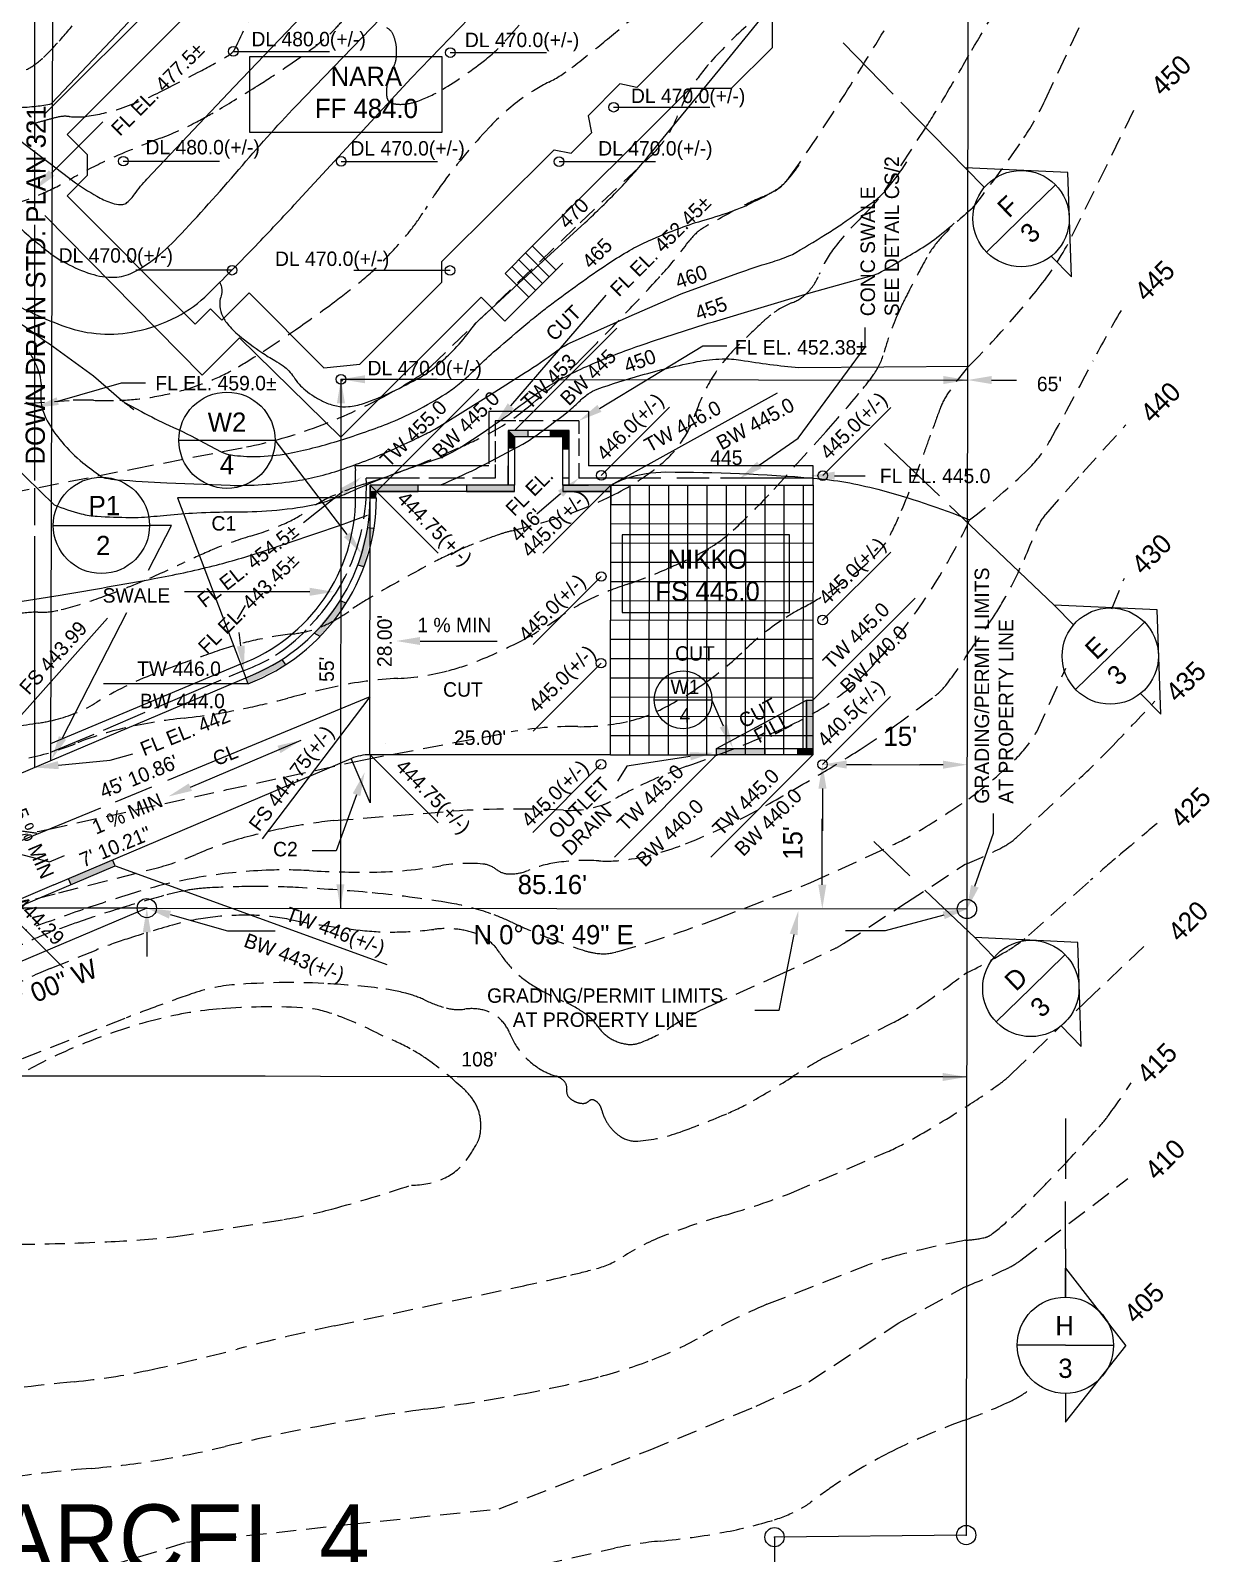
# Model space of a CAD drawing. Extents: x 0 to 7440, y -160 to 5160.
# Drawn here: x 3337 to 4806, y 1683 to 3581 of the extents above; entities that cross this region are included whole.
import ezdxf
from ezdxf.enums import TextEntityAlignment as Align

# ---------------------------------------------------------------- set-up
doc = ezdxf.new("R2010")
doc.units = 0
doc.header["$LTSCALE"] = 50
doc.header["$MEASUREMENT"] = 0
doc.linetypes.add('DASHED', pattern=[0.75, 0.5, -0.25])
doc.layers.get('0').update_dxf_attribs({"linetype": 'CONTINUOUS'})
for name, color, linetype in [('1', 1, 'CONTINUOUS'), ('2', 5, 'DASHED'), ('3', 3, 'CONTINUOUS'), ('4', 4, 'CONTINUOUS'), ('5', 5, 'CONTINUOUS'), ('6', 6, 'CONTINUOUS'), ('8', 7, 'CONTINUOUS')]:
    doc.layers.add(name, color=color, linetype=linetype)

msp = doc.modelspace()

# ---------------------------------------------------------------- linework, layer by layer
for p, q in [((3738.8, 3860.4), (3355.2, 3477.6)), ((3341.9, 3764.1), (3341.9, 3442.1)), ((4261.1, 3610.2), (4261, 3559.3)), ((3589.8, 3554.9), (3709.8, 3554.9)), ((3860.1, 3553.4), (3980.1, 3553.4)), ((4210.1, 3508.5), (4261, 3559.3)), ((3850.1, 3548), (3610, 3548)), ((3610, 3548), (3610, 3454.3)), ((3850.1, 3454.3), (3850.1, 3548)), ((3958.1, 3307.9), (4159.2, 3508.5)), ((4210.1, 3508.5), (4159.2, 3508.5)), ((4063.7, 3485.3), (4183.7, 3485.3)), ((3363.3, 3403.2), (3427, 3466.9)), ((3610, 3454.3), (3850.1, 3454.3)), ((3341.9, 3431.3), (3341.9, 3357.4)), ((3452.7, 3418.1), (3572.7, 3418.1)), ((3724.2, 3417.8), (3844.2, 3417.8)), ((3995.7, 3417.5), (4115.7, 3417.5)), ((3355, 3350.3), (3550.8, 3151.5)), ((3341.9, 3338.9), (3341.9, 3020)), ((3928.4, 3278.3), (3958.1, 3307.9)), ((3983.5, 3274), (3953.9, 3303.7)), ((3992, 3282.4), (3962.4, 3312.2)), ((3966.6, 3257), (3936.9, 3286.7)), ((3975.1, 3265.5), (3945.4, 3295.2)), ((3958.1, 3248.5), (4000.5, 3290.9)), ((3588.3, 3282.2), (3468.3, 3282.2)), ((3859.8, 3281.9), (3739.8, 3281.9)), ((3958.1, 3248.5), (3928.4, 3278.3)), ((3723.8, 3074.1), (3898.7, 3248.6)), ((3898.7, 3248.6), (3928.3, 3218.9)), ((3928.3, 3218.9), (3958.1, 3248.5)), ((3935.5, 3113.1), (4054.3, 3251.1)), ((3940.3, 3082.5), (4067.6, 3209.8)), ((4377.2, 3186.4), (4377.2, 3211)), ((3550.8, 3151.5), (3597.5, 3198.1)), ((3597.5, 3198.1), (3723.8, 3074.1)), ((4046, 3110.1), (4174.6, 3187.9)), ((4174.6, 3187.9), (4204.6, 3187.9)), ((4293.5, 3072.8), (4377.2, 3186.4)), ((3371, 3119.1), (3450.5, 3141.7)), ((3450.5, 3141.7), (3480.5, 3141.7)), ((3723.9, 3146.3), (3723.2, 2487.1)), ((3723.9, 3146.3), (3726, 3144.1)), ((3723.9, 3146.3), (3843.9, 3146.3)), ((3723.9, 3146.3), (4504.6, 3145.4)), ((3768.3, 3006.5), (3895.6, 3133.8)), ((4534.6, 3145.4), (4565.8, 3145.4)), ((4060.3, 3014.5), (4267.9, 3129.5)), ((3908.3, 3106.5), (3908.3, 3041)), ((3908.3, 3106.5), (4032.3, 3106.5)), ((3916, 3094.5), (3916, 3075.5)), ((3941.9, 3094.5), (3916, 3094.5)), ((3976, 3094.5), (3945.9, 3094.5)), ((4020.3, 3094.5), (3988.1, 3094.5)), ((4020.3, 3094.5), (4020.3, 3078.5)), ((4032.3, 3106.5), (4032.3, 3038.3)), ((4032.3, 3106.5), (4032.3, 3082.5)), ((4048.3, 3026.6), (4133.1, 3111.4)), ((4324.3, 3026.3), (4409.1, 3111.1)), ((3940.3, 3082.5), (3932.3, 3082.5)), ((3932.3, 3082.5), (3932.3, 3014.5)), ((3940.3, 3074.5), (3932.3, 3082.5)), ((4008.3, 3082.5), (3940.3, 3082.5)), ((4000.3, 3074.5), (3940.3, 3074.5)), ((3940.3, 3074.5), (3940.3, 3014.5)), ((3957.1, 3074.5), (3957.1, 3082.5)), ((3984.9, 3074.5), (3984.9, 3082.5)), ((4000.3, 3074.5), (4008.3, 3082.5)), ((4000.3, 3014.5), (4000.3, 3074.5)), ((4008.3, 3074.5), (4008.3, 3082.5)), ((4008.3, 3014.5), (4008.3, 3074.5)), ((3731.6, 2952.8), (3641.9, 3070.3)), ((3916, 3069.3), (3916, 3043.1)), ((3932.3, 3060.7), (3940.3, 3060.7)), ((4000.3, 3059.6), (4008.3, 3059.6)), ((4020.3, 3072.4), (4020.3, 3050.8)), ((4245.2, 3039.5), (4293.5, 3072.8)), ((3741.3, 3038.5), (3742.1, 3032.5)), ((3908.3, 3038.5), (3741.3, 3038.5)), ((3916, 3040), (3916, 3023.2)), ((3932.3, 3014.5), (3932.3, 3038.5)), ((4020.3, 3041.6), (4020.3, 3023.2)), ((4312.3, 3038.3), (4032.3, 3038.3)), ((4312.3, 3014.3), (4312.3, 3038.3)), ((3742.1, 2998.8), (3742.1, 3032.5)), ((3821.6, 3023.2), (3755.4, 3023.2)), ((3877.7, 3023.2), (3833.6, 3023.2)), ((3916, 3023.2), (3887.8, 3023.2)), ((4008.3, 3023.2), (4000.3, 3023.2)), ((4122.5, 3023.2), (4020.3, 3023.2)), ((4182.6, 3023.2), (4142.5, 3023.2)), ((4312.3, 3023.2), (4196.7, 3023.2)), ((4339, 3026.2), (4377.2, 3026.2)), ((3341.9, 3010.7), (3341.9, 2964.5)), ((3760.1, 2998.8), (3520.1, 2998.8)), ((3520.1, 2998.8), (3605.3, 2774.4)), ((3725.8, 3006), (3677.1, 2967.6)), ((3759.7, 2998.6), (3768.2, 2998.6)), ((3760.3, 3014.5), (3845.1, 2929.7)), ((3820.3, 3014.5), (3760.3, 3014.5)), ((3760.3, 3014.5), (3760.3, 3006.5)), ((3932.3, 3014.5), (3760.3, 3014.5)), ((3760.3, 3006.5), (3820.3, 3006.5)), ((3940.3, 3006.5), (3768.3, 3006.5)), ((3820.3, 3006.5), (3820.3, 3014.5)), ((3940.3, 3014.5), (3880.3, 3014.5)), ((3880.3, 3014.5), (3880.3, 3006.5)), ((3880.3, 3006.5), (3940.3, 3006.5)), ((3940.3, 3006.5), (3940.3, 3014.5)), ((3997.5, 3003.7), (3968, 2978.4)), ((4060.3, 3014.5), (3975.4, 2929.7)), ((4060.3, 3014.5), (4000.3, 3014.5)), ((4000.3, 3014.5), (4000.3, 3006.5)), ((4060.3, 3014.5), (4000.3, 3014.5)), ((4000.3, 3014.5), (4008.3, 3014.5)), ((4060.3, 3006.5), (4000.3, 3006.5)), ((4000.3, 3006.5), (4060.3, 3006.5)), ((4060.3, 3014.5), (4008.3, 3014.5)), ((4008.3, 3014.5), (4032.3, 3014.5)), ((4060.3, 3006.5), (4060.3, 3014.5)), ((4060.3, 3014.5), (4060.3, 2990.5)), ((4083.9, 2678.5), (4084.3, 3014.5)), ((4107.9, 2678.5), (4108.3, 3014.5)), ((4131.9, 2678.5), (4132.3, 3014.5)), ((4155.9, 2678.5), (4156.3, 3014.5)), ((4179.9, 2678.5), (4180.3, 3014.5)), ((4203.9, 2678.5), (4204.3, 3014.5)), ((4227.9, 2678.5), (4228.3, 3014.5)), ((4251.9, 2678.5), (4252.3, 3014.5)), ((4275.9, 2678.5), (4276.3, 3014.5)), ((4299.9, 2678.5), (4300.3, 3014.5)), ((4060.3, 2990.5), (4312.3, 2990.3)), ((3484.1, 2908.3), (3512.8, 2964.3)), ((3512.8, 2964.3), (3485.4, 2964.3)), ((3756.4, 2961.5), (3764.2, 2960.6)), ((4060.3, 2966.5), (4312.3, 2966.3)), ((3341.9, 2950.7), (3341.9, 2935.3)), ((4060.3, 2942.5), (4312.3, 2942.3)), ((3341.9, 2935.3), (3341.9, 2679.5)), ((4324.1, 2846.3), (4408.9, 2931.1)), ((3744.6, 2915.3), (3752.4, 2913.2)), ((4060.3, 2918.5), (4312.3, 2918.3)), ((4048.2, 2900.6), (3963.3, 2815.7)), ((4060.3, 2894.5), (4312.3, 2894.3)), ((3685.1, 2881.5), (3528.8, 2881.5)), ((3723.2, 2870.5), (3730.5, 2867.5)), ((4060.3, 2870.5), (4312.3, 2870.3)), ((4312, 2746.3), (4439.3, 2873.5)), ((3221.3, 2611.4), (3433.2, 2848.6)), ((3377, 2699.4), (3457.1, 2855.6)), ((3594.9, 2847.4), (3604.9, 2864.4)), ((3599.1, 2814), (3597, 2830.8)), ((3690.1, 2830.4), (3697.4, 2826.1)), ((4060.3, 2846.5), (4312.3, 2846.3)), ((3822.5, 2820.2), (3918.5, 2820.2)), ((4060.3, 2822.5), (4312.3, 2822.3)), ((3598.9, 2791.2), (3362, 2692.2)), ((3650.2, 2797.2), (3654.7, 2790.7)), ((4048, 2792.6), (3963.2, 2707.7)), ((4060.3, 2798.5), (4312.3, 2798.3)), ((3574.4, 2771.4), (3491.5, 2736.1)), ((3602, 2783.1), (3584, 2775.5)), ((3608.2, 2766.9), (3605.3, 2774.4)), ((4060.3, 2774.5), (4312.3, 2774.3)), ((3608.2, 2766.9), (3428.2, 2766.9)), ((3759.9, 2750.5), (3625.8, 2573.7)), ((4060.3, 2750.5), (4312.3, 2750.3)), ((4303.9, 2686.3), (4303.9, 2746.3)), ((4303.9, 2746.3), (4312, 2746.3)), ((4303.9, 2746.3), (4303.9, 2686.3)), ((4312, 2746.3), (4311.9, 2678.3)), ((4323.9, 2666.3), (4408.7, 2751.1)), ((3479.6, 2731), (3427.7, 2708.9)), ((4060.3, 2726.5), (4312.3, 2726.3)), ((3415.8, 2703.9), (3362.2, 2681.1)), ((3536.3, 2638.1), (3674.4, 2696.7)), ((4060.3, 2702.5), (4312.3, 2702.3)), ((3341.9, 2679.5), (3341.9, 2662.6)), ((3436.4, 2671.8), (3464.5, 2679.5)), ((3760.3, 2678.5), (3760.3, 2618.5)), ((3760.3, 2678.5), (3845.1, 2593.7)), ((3780, 2692.1), (3780, 2692.1)), ((4191.9, 2678.3), (4064.6, 2551)), ((4159, 2676.4), (4080.3, 2664.1)), ((4311.9, 2678.3), (4184.6, 2551)), ((4191.9, 2678.3), (4191.9, 2686.3)), ((4191.9, 2686.3), (4303.9, 2686.3)), ((4191.9, 2686.3), (4251.9, 2686.3)), ((4311.9, 2678.3), (4191.9, 2678.4)), ((4311.9, 2678.3), (4191.9, 2678.3)), ((4251.9, 2686.3), (4251.9, 2678.3)), ((4292.8, 2686.2), (4292.8, 2678.3)), ((4303.9, 2686.3), (4311.9, 2686.3)), ((3371.8, 2665.5), (3436.4, 2671.8)), ((3736.7, 2673.7), (3737, 2673.8)), ((3760.3, 2618.5), (3736.7, 2673.7)), ((4047.9, 2666.6), (3963, 2581.7)), ((4080.3, 2664.1), (4068.3, 2645.6)), ((4353.9, 2666.3), (4385, 2666.3)), ((4385, 2666.3), (4445.3, 2666.1)), ((4474.1, 2666.1), (4445.3, 2666.1)), ((3743.3, 2628.6), (3718, 2558.7)), ((4323.9, 2636.3), (4323.9, 2583.7)), ((4536.9, 2580.9), (4536.9, 2605.3)), ((4323.7, 2516.5), (4323.7, 2598.8)), ((3263.6, 2570.3), (3360.7, 2545.1)), ((4513.8, 2514.6), (4536.9, 2580.9)), ((3360.7, 2545.1), (3379.6, 2553)), ((3442.6, 2540.2), (3439.4, 2547.5)), ((3718, 2558.7), (3688, 2558.7)), ((2835, 2282.3), (3442.6, 2540.2)), ((3250.7, 2540.4), (3378, 2413.1)), ((3384.2, 2524.1), (3387.3, 2516.7)), ((3442.6, 2540.2), (3668.1, 2458.1)), ((3482, 2487.4), (3166.4, 2487.4)), ((3510.9, 2479.3), (3582.6, 2459)), ((4474.9, 2478.5), (4402, 2459)), ((3482, 2457.4), (3482, 2427.1)), ((3582.6, 2459), (3642.1, 2459)), ((3668.1, 2458.1), (3780.9, 2417.1)), ((4288, 2454.6), (4269.4, 2360)), ((4402, 2459), (4352.4, 2459)), ((4269.4, 2360), (4239.4, 2360)), ((3208.4, 2278.5), (4503.7, 2277)), ((3238.4, 2278.5), (3629.5, 2278.5)), ((4473.7, 2277), (3868.6, 2277))]:
    msp.add_line(p, q)
for centre, radius, start, end in [((3510, 3011.4), 245.6, 350.8479, 2.7554), ((3520.1, 2998.8), 222, 290.8071, 0), ((3520.1, 2998.8), 240, 290.8071, 0), ((3520.1, 2998.8), 248, 290.8071, 0), ((3510, 3011.4), 245.6, 336.3559, 347.7495), ((3510, 3011.4), 245.6, 316.1493, 334.1937), ((3536.5, 2970.4), 198.4, 302.1911, 316.5817), ((3536.5, 2970.4), 198.4, 318.7239, 319.3925), ((3536.5, 2970.4), 198.4, 288.9368, 299.537)]:
    msp.add_arc(centre, radius, start, end)
for points in [[(3366.9, 3399.7), (3359.8, 3406.8), (3342.1, 3382)], [(3753.9, 3141.3), (3753.9, 3151.3), (3723.9, 3146.3)], [(4474.6, 3140.4), (4474.6, 3150.4), (4504.6, 3145.4)], [(4534.6, 3140.4), (4534.6, 3150.4), (4504.6, 3145.4)], [(3718.9, 3116.3), (3728.9, 3116.3), (3723.9, 3146.3)], [(3372.4, 3114.3), (3369.6, 3123.9), (3342.1, 3110.9)], [(3939.3, 3109.8), (3931.7, 3116.3), (3916, 3090.3)], [(4048.5, 3105.8), (4043.4, 3114.4), (4020.3, 3094.5)], [(3932.3, 3060.7), (3940.3, 3060.7), (3932.3, 3082.5), (3940.3, 3074.5)], [(3932.3, 3082.5), (3940.3, 3074.5), (3957.1, 3082.5), (3957.1, 3074.5)], [(3984.9, 3082.5), (3984.9, 3074.5), (4008.3, 3082.5), (4000.3, 3074.5)], [(4008.3, 3082.5), (4000.3, 3074.5), (4008.3, 3059.6), (4000.3, 3059.6)], [(4248, 3035.4), (4242.4, 3043.7), (4220.5, 3022.5)], [(3728.9, 3002.1), (3722.7, 3010), (3749.4, 3024.6)], [(4000.8, 2999.9), (3994.3, 3007.5), (4020.3, 3023.2)], [(4339, 3021.2), (4339, 3031.2), (4309, 3026.2)], [(3768.1, 2998.8), (3768.3, 3006.5), (3759.7, 2998.6), (3760.3, 3006.5)], [(3760.3, 3006.5), (3820.3, 3006.5), (3760.3, 3014.5), (3820.3, 3014.5)], [(3880.3, 3006.5), (3940.3, 3006.5), (3880.3, 3014.5), (3940.3, 3014.5)], [(4000.3, 3006.5), (4060.3, 3006.5), (4000.3, 3014.5), (4060.3, 3014.5)], [(3752.4, 2913.2), (3764.2, 2960.6), (3744.6, 2915.3), (3756.4, 2961.5)], [(3727.7, 2949.7), (3735.6, 2955.8), (3749.8, 2928.9)], [(3685.1, 2876.5), (3685.1, 2886.5), (3715.1, 2881.5)], [(3697.4, 2826.1), (3730.5, 2867.5), (3690.1, 2830.4), (3723.2, 2870.5)], [(3594.2, 2813.4), (3604.1, 2814.7), (3602.9, 2784.3)], [(3822.5, 2815.2), (3822.5, 2825.2), (3792.5, 2820.2)], [(3608.2, 2766.9), (3654.7, 2790.7), (3605.3, 2774.4), (3650.2, 2797.2)], [(4312, 2746.3), (4311.9, 2686.3), (4303.9, 2746.3), (4303.9, 2686.3)], [(3381.4, 2697.1), (3372.5, 2701.7), (3363.3, 2672.7)], [(3648.6, 2680.5), (3644.8, 2689.7), (3674.4, 2696.7)], [(4159.8, 2671.5), (4158.3, 2681.4), (4188.7, 2681.1)], [(4191.9, 2678.3), (4251.9, 2678.3), (4191.9, 2686.3), (4251.9, 2686.3)], [(4292.8, 2678.3), (4311.9, 2678.3), (4292.8, 2686.2), (4311.9, 2686.3)], [(3372.3, 2660.5), (3371.3, 2670.5), (3341.9, 2662.6)], [(4318.9, 2636.3), (4328.9, 2636.3), (4323.9, 2666.3)], [(4353.9, 2661.3), (4353.9, 2671.3), (4323.9, 2666.3)], [(4474.1, 2661.1), (4474.1, 2671.1), (4504.1, 2666.1)], [(3538.3, 2633.5), (3534.3, 2642.7), (3508.7, 2626.4)], [(3748, 2626.9), (3738.6, 2630.3), (3753.5, 2656.8)], [(3384.2, 2524.1), (3439.4, 2547.5), (3387.3, 2516.7), (3442.6, 2540.2)], [(3728.2, 2517.1), (3718.2, 2517.1), (3723.2, 2487.1)], [(4328.7, 2516.5), (4318.7, 2516.5), (4323.7, 2486.5)], [(4518.5, 2512.9), (4509, 2516.2), (4503.9, 2486.3)], [(3477, 2457.4), (3487, 2457.4), (3482, 2487.4)], [(3509.5, 2474.4), (3512.2, 2484.1), (3482, 2487.4)], [(4476.2, 2473.7), (4473.6, 2483.3), (4503.9, 2486.3)], [(4293, 2453.6), (4283.1, 2455.6), (4293.8, 2484)], [(4473.7, 2272), (4473.7, 2282), (4503.7, 2277)]]:
    msp.add_solid(points)
at = {"layer": '1'}
for p, q in [((4571.2, 3346.7), (4614.1, 3388.6)), ((4571.2, 3346.7), (4528.3, 3304.8)), ((3521.9, 3070.3), (3641.9, 3070.3)), ((3759.9, 2678.5), (3760.3, 3014.5)), ((3365.4, 2964.3), (3485.4, 2964.3)), ((4283, 2952.5), (4074.4, 2952.5)), ((4074.4, 2952.5), (4074.4, 2855.8)), ((4283, 2855.8), (4283, 2952.5)), ((4074.4, 2855.8), (4283, 2855.8)), ((4682.2, 2801.7), (4725.2, 2843.6)), ((4682.2, 2801.7), (4639.3, 2759.8)), ((3309.8, 2648.9), (3605.3, 2774.4)), ((4114.2, 2746.9), (4186.2, 2746.9)), ((4200.4, 2714.3), (4186.2, 2746.9)), ((4059.9, 2678.5), (3759.9, 2678.5)), ((3366, 2516.4), (3736.7, 2673.7)), ((3366, 2516.4), (2835.6, 2291.2)), ((4583.3, 2387.5), (4626.2, 2429.4)), ((4583.3, 2387.5), (4540.4, 2345.5)), ((4626.5, 1942.7), (4566.5, 1942.7)), ((4626.5, 1942.7), (4686.5, 1942.7))]:
    msp.add_line(p, q, dxfattribs=at)
for centre, radius in [((3589.8, 3554.9), 6), ((3860.1, 3553.4), 6), ((4063.7, 3485.3), 6), ((3452.7, 3418.1), 6), ((3724.2, 3417.8), 6), ((3995.7, 3417.5), 6), ((3588.3, 3282.2), 6), ((3859.8, 3281.9), 6), ((3723.9, 3146.3), 6), ((4048.3, 3026.6), 6), ((4324.3, 3026.3), 6), ((4048.2, 2900.6), 6), ((4324.1, 2846.3), 6), ((4048, 2792.6), 6), ((4047.9, 2666.6), 6), ((4323.9, 2666.3), 6), ((4264.1, 1703.6), 12), ((4503, 1706.2), 12)]:
    msp.add_circle(centre, radius, dxfattribs=at)
msp.add_arc((3760.3, 2618.5), 60, 90.3643, 112.8665, dxfattribs=at)
msp.add_solid([(4195.8, 2712.4), (4204.9, 2716.3), (4212.3, 2686.8)], dxfattribs=at)
at = {"layer": '2'}
for p, q in [((4684.4, 2860.3), (4700, 2898.4)), ((4590.8, 2707.2), (4627, 2786.2))]:
    msp.add_line(p, q, dxfattribs=at)
for points in [[(4509.9, 3556.6, 0.009231), (4564.2, 3650.1, 0.015977), (4592.8, 3705.6), (4654, 3835.6), (4727.5, 4029.1, 0.023783)], [(4510.6, 3359.1, 0.018783), (4574.8, 3447.2, 0.03819), (4601.3, 3493.9), (4675.2, 3652.2)], [(3781.2, 3584.4, -0.162377), (3789.1, 3575.4, -0.068262), (3792.8, 3562, -0.061792), (3792.8, 3546.6, -0.1076), (3787.6, 3531.7, 0.096396), (3781.5, 3515.1, 0.063267), (3780.9, 3498.8, 0.161762), (3783.5, 3492.8, 0.148915), (3787.8, 3490.2, 0.068903), (3798.6, 3488.9, 0.080119), (3819.6, 3492.9, 0.049408), (3850.7, 3507.7, 0.029109), (3901, 3542.2, 0.045844), (3929.3, 3568.7), (3981.6, 3627.6)], [(3336.2, 3463.5, -0.002655), (3353.7, 3468.3, -0.002837), (3370, 3472.7, -0.091642), (3385.3, 3473.7, 0.063344), (3407.4, 3474, 0.046237), (3449.2, 3483.9, 0.035295), (3501.1, 3505.6), (3545.9, 3528.8, 0.008505), (3582.3, 3548.8, 0.051539), (3587.8, 3552.8, 0.09646), (3591.7, 3557.9, 0.008669), (3621.5, 3621, 0.00408)], [(3254.8, 3111.4), (3385.4, 3120, -0.015867), (3415.4, 3120.1, 0.014411), (3448.4, 3120.2, 0.032514), (3486.7, 3123.8, 0.029848), (3527.6, 3132.9, 0.030546), (3564.3, 3145.9, 0.033415), (3596.1, 3161.9, 0.010041), (3626.8, 3181, 0.00746), (3667.2, 3208, 0.008388), (3716, 3242.9, 0.012075), (3748.9, 3268.6, 0.028582), (3779.1, 3296.3, 0.024085), (3811.3, 3332.9, 0.032068), (3828.7, 3357.9, -0.023193), (3852.3, 3392.8, -0.029003), (3908.1, 3459.6, -0.045949), (3949.3, 3496.1, -0.042619), (3983, 3516.7, 0.050168), (4011.5, 3534.6, 0.004992), (4051.3, 3566.3, 0.00506), (4089.9, 3598.4, 0.012029)], [(3311.8, 3363.5, 0.038809), (3352.1, 3377.9, 0.025216), (3386.9, 3395.5, -0.020575), (3429.3, 3417.6, -0.020581), (3498.7, 3446.6, 0.0322), (3542.6, 3466.3, 0.012388), (3572.7, 3483, 0.00767), (3620.1, 3512.1, 0.007276), (3654, 3534.3, 0.008374), (3682.9, 3554.5, 0.027735), (3710.2, 3576.7, 0.039698), (3727, 3594.6, 0.038049)], [(3314.7, 2852.7, -0.060343), (3346.4, 2856, 0.066562), (3375.1, 2859.3, 0.023403), (3421.7, 2873.4, 0.016559), (3485.8, 2898.7, 0.008835), (3528.1, 2917.9, -0.010562), (3563.6, 2933.8, -0.028577), (3610.8, 2950.7, 0.031584), (3653.4, 2966.3, 0.054469), (3683.8, 2983.8, -0.055174), (3713.9, 3001, -0.025503), (3752.4, 3015.5, 0.016388), (3812.6, 3036.9, 0.009747), (3873.4, 3062.1, 0.016988), (3907.5, 3078.4, 0.050247), (3952.8, 3108.2, 0.027237), (4026.9, 3175.4, 0.004775), (4078.5, 3228.5, 0.005402), (4123.1, 3276.3, 0.02691), (4156.6, 3317.2, -0.069848), (4170.8, 3331.9, -0.035453), (4176.1, 3335.4, -0.005063), (4214.8, 3357, -0.022922), (4249.1, 3373.6, 0.041955), (4267.4, 3383.4, 0.093577), (4282.4, 3397.7, 0.016261), (4348.1, 3495.6, 0.002634), (4404.1, 3586.3, 0.018504)], [(3331.8, 3532.1, 0.075791), (3353.2, 3547.3, 0.017445), (3372.7, 3567.6, 0.013133), (3397, 3596.2, 0.008933)], [(3273.9, 2997.2), (3465.9, 3034.8), (3606.2, 3062.1, 0.037559), (3684.4, 3083.6, 0.033212), (3768.5, 3120.1, 0.020924), (3816, 3147.2, 0.045586), (3836, 3162.4), (4021.8, 3341.2), (4110.2, 3424.7, 0.109632), (4143.4, 3474.7, -0.087801), (4181.9, 3538.6, -0.030759), (4228.7, 3585.9, 0.03355)], [(3285.8, 2706.9, -0.010703), (3347.6, 2718, 0.027149), (3371.8, 2723.1, 0.072128), (3419.8, 2744, -0.047084), (3491.6, 2779.4, -0.004608), (3526.9, 2792.5, -0.00358), (3572.6, 2808.6, -0.055787), (3663.1, 2828.9, 0.097885), (3713.8, 2844.8, 0.028809), (3733.7, 2857.1, -0.021709), (3759.8, 2873.9, -0.007704), (3829.1, 2912.9, -0.016137), (3863, 2929.9, -0.013502), (3889, 2941, -0.011378), (3920.4, 2952.7, -0.022666), (3936.6, 2957.5, 0.009934), (3973.8, 2967.4, 0.042891), (4061.1, 3001, 0.056567), (4121.1, 3039.2, 0.144693), (4165.8, 3103.9, -0.11798), (4216, 3185.5, -0.007268), (4247.3, 3215.8, -0.019502), (4259.6, 3226.5, -0.076667), (4285.4, 3241.4, 0.10139), (4304.4, 3253.7, 0.105426), (4319.8, 3276.9, -0.073882), (4339.5, 3311.2, -0.032918), (4376.8, 3352.4, 0.049061), (4401, 3380.8), (4452.2, 3459.4, 0.009263), (4474.8, 3495.9, 0.005673), (4509.9, 3556.6)], [(4506.4, 3162.8, 0.028168), (4595.2, 3262.7, 0.051398), (4634.6, 3324.5), (4715.2, 3488)], [(3335.2, 2674.6, 0.045521), (3393.2, 2692.4, -0.042157), (3455.7, 2712, -0.027694), (3528.6, 2724.2, 0.025574), (3607.6, 2737, 0.011512), (3657.9, 2749, -0.009879), (3716.6, 2763.2, -0.043569), (3794.9, 2773.6, 0.054143), (3857.7, 2783.2, 0.032399), (3895.8, 2796, 0.022274), (3948.7, 2820.6, 0.03533), (3997.8, 2850.7, -0.045831), (4036.2, 2873.2, -0.028394), (4079.9, 2890.6, 0.023991), (4131.7, 2910.8, 0.011268), (4171, 2929.4, 0.026282), (4187.3, 2938.7, 0.044216), (4212.5, 2958.2, 0.019662), (4263.1, 3008.8), (4328.4, 3081.2, 0.008028), (4374.6, 3135, 0.024428), (4388.6, 3153.7, 0.082741), (4400.8, 3180.3, -0.043006), (4420.1, 3232.9, -0.010774), (4430.9, 3255, -0.005434), (4453.9, 3298, -0.06146), (4471.9, 3322.9, -0.035587), (4510.6, 3359.1)], [(4507.2, 2971.2, 0.031818), (4580.8, 3035, 0.070603), (4607.5, 3070, 0.008053), (4661.2, 3169.5, -0.012708), (4695.9, 3232.2)], [(3198.8, 2551.3, 0.003052), (3358.2, 2585.5), (3581.9, 2635), (3752.5, 2672.3), (3935.9, 2706.9, -0.048948), (4018.9, 2713.5, 0.062987), (4083.3, 2720.5, 0.05715), (4121.1, 2734.2, 0.036698), (4174.8, 2766.1, 0.039535), (4227.2, 2809.2, -0.045474), (4273.3, 2846.1, -0.023313), (4300.3, 2862.3, 0.020621), (4330.9, 2880.4, 0.04345), (4386.5, 2923.6, 0.086321), (4408.1, 2951.9, 0.021078), (4422.5, 2983, 0.009569), (4450.1, 3053.2, 0.005922), (4459.7, 3080, -0.005561), (4470, 3108.7, -0.059684), (4480.6, 3129.4, -0.032751), (4506.4, 3162.8)], [(4504.9, 2804.3, 0.0158), (4539.7, 2854.7, 0.024761), (4559.2, 2888.5, 0.0276), (4589.7, 2957.1, -0.085973), (4602, 2978), (4648.1, 3030.1), (4701.8, 3089.4)], [(3197.9, 2462.6), (3372.3, 2506.4), (3493.8, 2537.3, 0.038405), (3543, 2554.1, -0.033055), (3599.9, 2574.2, -0.020668), (3657.4, 2587.8, -0.021168), (3714.4, 2596.4), (3853.3, 2607.5, -0.031259), (4001.3, 2609.3, 0.094068), (4050.5, 2616.1, 0.051466), (4059.8, 2620.3, -0.016399), (4088.2, 2635.7, -0.030973), (4154.7, 2664.1, 0.016934), (4277.7, 2712.5, 0.109569), (4391.7, 2795, 0.072722), (4507.2, 2971.2)], [(3330.4, 2459.7, -0.006947), (3402.8, 2485.7, -0.007959), (3466.7, 2506.5, -0.032565), (3547.4, 2525.8, -0.032227), (3630.7, 2534.5, -0.023785), (3684.4, 2534.1, 0.016227), (3763.2, 2532.3, 0.041537), (3848.5, 2540.2, -0.068256), (3900.7, 2542.3, -0.141822), (3917.5, 2535.6, 0.157719), (3932.9, 2530, 0.106758), (3957.1, 2534.4, -0.065741), (3995.4, 2544.5, -0.046229), (4045.2, 2546.3, 0.056239), (4086.1, 2548.6, 0.052838), (4153.1, 2567.4, 0.03297), (4253.5, 2615.3, 0.006395), (4320.2, 2653.9, 0.008308), (4370.7, 2685, 0.012815), (4410.7, 2712.1, 0.009223), (4464.5, 2752.1, 0.06337), (4478.3, 2765.9, 0.026356), (4504.9, 2804.3)], [(4501.6, 2542, 0.027021), (4547.5, 2562.9, 0.062487), (4565.5, 2575.3), (4643.5, 2648, 0.010504), (4682.4, 2686.4, 0.007105), (4737.9, 2745.2)], [(4506.2, 2623.6, 0.035793), (4565.6, 2674.4, 0.067764), (4590.8, 2707.2)], [(3318.8, 2437.9, -0.026994), (3361.7, 2457.2, -0.010158), (3396.8, 2470, -0.006383), (3453.3, 2488.5, -0.010591), (3502.9, 2502.9, -0.018731), (3531.4, 2509.4, -0.031753), (3556.7, 2512.5, -0.013916), (3614.8, 2514.3, -0.013937), (3670.8, 2513, -0.009095), (3756.5, 2507, -0.020519), (3861.9, 2493.3, -0.043268), (3910.7, 2480.4, -0.023534), (3937.8, 2469.3, 0.015812), (3977.9, 2452.1, 0.01438), (4024.7, 2435.2, 0.041225), (4041.6, 2431.2, 0.107663), (4067.1, 2432.8, 0.020617), (4192.2, 2474), (4309.5, 2519.1), (4411.5, 2566.1, 0.02682), (4445.3, 2584.2, 0.014178), (4506.2, 2623.6)], [(4499.9, 2404.8, 0.02201), (4555.6, 2435.1, 0.045149), (4580.6, 2453.4), (4658, 2522.3, -0.004658), (4688.9, 2549.1, -0.002804), (4740.9, 2592.9)], [(3315, 2390.7, -0.020067), (3361.6, 2412.1), (3418.7, 2435.1, -0.014474), (3457.1, 2448.9, -0.00994), (3514, 2466.3, -0.03881), (3561, 2475.8, -0.03588), (3612.8, 2478.5, -0.044168), (3659.4, 2473.3, 0.023092), (3747.9, 2459.8, 0.059216), (3839.7, 2460.9, -0.109944), (3889.4, 2456.6, -0.174886), (3921.3, 2432.2, 0.114473), (3964.5, 2390.1, 0.032805), (4001, 2371.2, -0.046003), (4026.7, 2357, -0.093885), (4043.9, 2339.9, 0.106544), (4059.5, 2325.1, 0.100343), (4079.6, 2317.9, 0.12602), (4096.7, 2319.7, 0.054169), (4131.6, 2337.1, -0.036459), (4182.3, 2364.7), (4266.2, 2402.6, 0.004521), (4339.3, 2437, 0.029449), (4350.1, 2443.1), (4428.7, 2494.2), (4501.6, 2542)], [(4502.7, 2239.8, 0.013004), (4545.2, 2268.9, 0.035794), (4559.6, 2280.9), (4651.6, 2370.7), (4732.8, 2447.4)], [(3292, 2286.2), (3456.2, 2350.6, -0.003384), (3497.1, 2366, -0.003472), (3537.1, 2380.4, -0.065021), (3591.4, 2391.9, -0.032388), (3702.5, 2393.5, -0.016998), (3770, 2387.8, -0.032946), (3804.4, 2381.4, -0.047496), (3828.2, 2372.9, 0.042354), (3854.9, 2363, 0.104147), (3878.3, 2361.5, -0.101862), (3902.3, 2360.1, -0.237263), (3934, 2331.8, 0.16491), (3972.6, 2286.5, 0.061678), (3991.6, 2278.1, -0.115246), (4001.3, 2272.5, -0.24756), (4005.2, 2261.3, 0.25744), (4009.1, 2250.6, 0.081308), (4016.6, 2245.9, 0.085178), (4024.8, 2244.1, 0.203654), (4032.9, 2247, -0.291335), (4039, 2248.2, -0.083841), (4043.1, 2245.7, -0.076455), (4046.6, 2241.6, -0.083722), (4048.9, 2235.7, 0.054068), (4052.1, 2226.3, 0.067897), (4060.6, 2213, 0.069362), (4072.1, 2202.8, 0.167764), (4093.7, 2197.1, 0.067844), (4146.4, 2208.3, 0.015198), (4206.5, 2232, 0.02794), (4237.9, 2247.7, 0.014662), (4286.9, 2277.5, -0.018285), (4326.4, 2301.2), (4408.8, 2343.1, 0.029433), (4443.4, 2363.7, 0.01697), (4499.9, 2404.8)], [(3776.4, 2327.8, 0.038711), (3712.5, 2355.9, 0.071147), (3675.1, 2363.3, 0.032712), (3573.9, 2361.9, 0.04228), (3496.6, 2349.2, 0.060338), (3337.2, 2287.7, -0.067738), (3194.3, 2235), (2834.2, 2158.1), (2522.8, 2096.2), (2322.6, 2065.5, -0.022083), (2286, 2061.8, -0.00907), (2196.7, 2058.3)], [(3811.6, 2142.3, 0.111426), (3851.7, 2150.4, 0.126859), (3879.8, 2173, 0.038925), (3893.5, 2194.5, 0.081593), (3897.4, 2206, 0.092734), (3896.9, 2229.1, 0.100466), (3888.4, 2248.8, 0.058841), (3874.9, 2263.9, 0.022993), (3834.8, 2296.5, 0.035784), (3810.1, 2312.2, 0.028186), (3776.4, 2327.8)], [(4502.2, 2073.5, 0.037935), (4526.5, 2077, 0.109002), (4534.3, 2080.7, 0.019989), (4559.5, 2101.8, 0.014836), (4591.4, 2132.5, 0.005401), (4622.4, 2164.9, 0.003601), (4668.1, 2214.3, 0.027336), (4681.1, 2230.2, 0.011744), (4708.5, 2269.7)], [(3248.9, 1878.4, -0.018309), (3391.5, 1897.3, 0.028391), (3483.3, 1911.4, 0.012129), (3594.4, 1937.8, -0.011102), (3715.6, 1966.9), (3943.4, 2015.1, 0.004261), (4010.5, 2030.2, 0.008896), (4042.5, 2038.3, 0.077311), (4075, 2052.8, -0.049443), (4124.2, 2078.2, -0.024739), (4203.1, 2105, 0.023791), (4285.3, 2132.7), (4402.4, 2182.7, 0.02609), (4437.5, 2200.4, 0.013455), (4502.7, 2239.8)], [(4500.6, 2015.1, 0.016334), (4554.8, 2038.8, 0.050745), (4571.1, 2048.8), (4704.5, 2150.4)], [(3317.4, 2068.5, 0.00972), (3432.2, 2071.6, 0.01338), (3515.3, 2077.8), (3652.7, 2099.4, 0.024745), (3712.6, 2112.4, 0.014639), (3811.6, 2142.3)], [(3315.1, 1778.4, -0.014991), (3412.7, 1789.3, 0.018964), (3489.9, 1798.6, 0.019449), (3579.7, 1816.5, -0.013321), (3710.4, 1844.3, -0.012838), (3828.3, 1862.9, 0.012745), (3947.1, 1881.6, 0.018409), (4047.1, 1903.8, 0.027857), (4111.5, 1924.6, 0.037299), (4174.7, 1954.4, -0.029266), (4254.5, 1993.7), (4380.6, 2042.8, -0.028575), (4421.7, 2055.7, -0.014916), (4502.2, 2073.5)], [(4499.7, 1848.9, 0.022425), (4557, 1872.4, 0.050894), (4580.5, 1886.4, 0.004827)], [(3865, 1645.1), (4064.9, 1689.8, -0.031661), (4121.7, 1698.7, 0.022771), (4200.9, 1709.7, 0.028971), (4264.1, 1725.3, 0.051685), (4297.7, 1739.6, 0.034873), (4309.2, 1747, -0.012058), (4341.4, 1770.1, -0.033837), (4411.2, 1810.9, -0.028401), (4499.7, 1848.9)]]:
    msp.add_lwpolyline(points, format="xyb", dxfattribs=at)
msp.add_lwpolyline([(2028.6, 1594), (2257.6, 1579.6), (2477.7, 1531.5), (2589.7, 1522.4), (2670.7, 1560.2), (2675.3, 1607.9), (2667.4, 1684.2), (2676.1, 1699.9), (2703.9, 1701.1), (2898.9, 1660.4), (3139, 1647.8), (3310.3, 1637.3), (3434.5, 1667.7), (3531.6, 1697.3), (3735.6, 1719.7), (3921.2, 1739), (4109, 1812.5), (4241.2, 1866.7), (4306.7, 1897), (4419, 1970.6), (4500.6, 2015.1)], dxfattribs=at)
at = {"layer": '3'}
for p, q in [((4092.7, 3510), (4315, 3731.8)), ((3537, 3605.4), (3382.7, 3451.4)), ((4349.5, 3565.5), (4412.1, 3501.4)), ((4031.9, 3474.7), (4071.5, 3514.3)), ((4092.7, 3510), (4071.5, 3514.3)), ((4031.9, 3474.7), (4036.1, 3453.5)), ((4421.6, 3491.7), (4501.5, 3409.9)), ((3382.7, 3451.4), (3408.1, 3425.9)), ((4010.6, 3428.1), (4036.1, 3453.5)), ((3408.1, 3400.5), (3408.1, 3425.9)), ((3849.2, 3292.5), (3989.4, 3432.3)), ((3989.4, 3432.3), (4010.6, 3428.1)), ((3408.1, 3400.5), (3382.6, 3375)), ((4525.6, 3385.2), (4501.5, 3409.9)), ((4629.8, 3404), (4501.5, 3409.9)), ((4634.2, 3274), (4629.8, 3404)), ((3382.6, 3375), (3542.2, 3215)), ((3849.2, 3292.5), (3849.2, 3267)), ((4634.2, 3274), (4609, 3299.8)), ((3747.3, 3165.3), (3849.2, 3267)), ((3575.5, 3220), (3609.5, 3253.9)), ((3609.5, 3253.9), (3702.7, 3160.4)), ((3542.2, 3215), (3561.4, 3234.1)), ((3561.4, 3234.1), (3575.5, 3220)), ((3702.7, 3160.4), (3747.3, 3165.3)), ((4401.2, 3066.1), (4469.7, 3000.9)), ((4059.9, 2678.5), (4060.3, 3014.5)), ((4060.3, 3014.5), (4312.3, 3014.3)), ((4312.3, 3014.3), (4312, 2746.3)), ((4482.1, 2989.1), (4612.5, 2864.9)), ((4636.6, 2840.2), (4612.5, 2864.9)), ((4740.9, 2859), (4612.5, 2864.9)), ((4745.3, 2729), (4740.9, 2859)), ((4745.3, 2729), (4720.1, 2754.8)), ((4059.9, 2678.5), (4191.9, 2678.4)), ((4387.8, 2570.4), (4432.8, 2527.6)), ((4451.3, 2509.9), (4513.6, 2450.7)), ((4537.7, 2426), (4513.6, 2450.7)), ((4641.9, 2444.7), (4513.6, 2450.7)), ((4646.3, 2314.8), (4641.9, 2444.7)), ((4646.3, 2314.8), (4621.1, 2340.5)), ((4626.5, 2225.3), (4626.5, 2150.1)), ((4626.5, 2062.7), (4626.5, 2122)), ((4626.5, 2062.7), (4626.5, 2002.7)), ((4626.5, 2002.7), (4626.5, 2038.7)), ((4626.5, 2038.7), (4701.7, 1941.9)), ((4626.5, 2002.7), (4626.5, 2002.7)), ((4626.5, 1846.7), (4701.7, 1941.9)), ((4626.5, 1882.7), (4626.5, 1846.7))]:
    msp.add_line(p, q, dxfattribs=at)
for centre, radius in [((4571.4, 3346.5), 60), ((3581.9, 3070.3), 60), ((3425.4, 2964.3), 60), ((4682.5, 2801.5), 60), ((4150.2, 2746.9), 36), ((4583.5, 2387.3), 60), ((4626.5, 1942.7), 60)]:
    msp.add_circle(centre, radius, dxfattribs=at)
at = {"layer": '4'}
for p, q in [((4191.9, 2686.3), (4303.9, 2746.3)), ((4503.9, 2486.3), (4503, 1706.2)), ((4503, 1706.2), (4264.1, 1703.6)), ((4264.1, 1703.6), (4264.6, 1180.2))]:
    msp.add_line(p, q, dxfattribs=at)
at = {"layer": '5'}
for p, q in [((4506.5, 4849.5), (4503.9, 2486.3)), ((3482, 2487.4), (3095.9, 2323.5)), ((3482, 2487.4), (4503.9, 2486.3))]:
    msp.add_line(p, q, dxfattribs=at)
for centre in [(3482, 2487.4), (4503.9, 2486.3)]:
    msp.add_circle(centre, 12, dxfattribs=at)
for p in [(3482, 2487.4), (4503.9, 2486.3), (4264.1, 1703.6), (4503, 1706.2)]:
    msp.add_point(p, dxfattribs=at)
at = {"layer": '6'}
for points in [[(3214.1, 3536.3, 0.008179), (3275.3, 3482.6, 0.012729), (3316.1, 3449.7), (3393.3, 3391.3, 0.031673), (3423.8, 3372.1, 0.060396), (3441.4, 3365.1, 0.084422), (3452.1, 3364.2, 0.163212), (3457.3, 3366.4, 0.055885), (3467, 3377.2, -0.033675), (3482.2, 3395.8), (3590.9, 3510.9), (3703.7, 3629.2), (3764.8, 3698.3, -0.003673), (3807.2, 3744.7, -0.005338), (3836.9, 3776.1), (3907.4, 3844.5, -0.006851), (3990.2, 3921.3, -0.011191), (4042.6, 3966.4, -0.008719), (4083.8, 3999.1, -0.012806), (4112.7, 4020.2)], [(2120.2, 3233.2), (2459.2, 3263.3), (2806.7, 3293.1, 0.00758), (2922.7, 3305.1, -0.006018), (3068.7, 3320.6, -0.005884), (3096.7, 3322.9, -0.003658), (3141.8, 3325.7, -0.034066), (3166.2, 3325.4, -0.036476), (3188.7, 3322, -0.140122), (3221.6, 3303.8, 0.069178), (3281.6, 3258.6, 0.016588), (3341.3, 3228, 0.025839), (3381.1, 3211.7, 0.068521), (3424.2, 3202.9, 0.067994), (3468.5, 3206.1, 0.067886), (3519.3, 3224.3, 0.075405), (3558.7, 3253, 0.005299), (3614.1, 3309, 0.005556), (3665.7, 3363.5), (3811.5, 3521.4), (4016.1, 3733.6, -0.010954)], [(3573, 3267.2, -0.038891), (3574.9, 3261.1, -0.055734), (3575.5, 3256.6, -0.084737), (3574.1, 3248.5, 0.084922), (3572.8, 3240.4, 0.089841), (3575.2, 3227.7, 0.08127), (3582.4, 3215.5, 0.046033), (3596.9, 3200.9, 0.026496), (3625.4, 3179.6, 0.020718), (3641.5, 3169.7, -0.031726), (3651.9, 3163, -0.091292), (3665, 3149.2, 0.078392), (3679.7, 3132.7, 0.031377), (3690.2, 3125.1, 0.028647), (3702.7, 3118.3, 0.062319), (3718.4, 3113.1, 0.069604), (3733.2, 3112.2, 0.061542), (3751.8, 3116.1, 0.030239), (3787.5, 3130.7, 0.01275), (3822.5, 3148.7, 0.035659), (3834.3, 3156.3, 0.021738), (3850, 3169.1, 0.020148), (3865.7, 3184.3, 0.032676), (3885.8, 3208.4, -0.049208), (3899.7, 3223.9), (3956.5, 3276.1), (4027.8, 3341.4, 0.015931), (4069.8, 3382.5, 0.017075), (4106.4, 3423.4), (4209.4, 3548.9), (4302.2, 3663.6)], [(3313.3, 3344.2, 0.015617), (3356.4, 3307.4, 0.047279), (3381.5, 3290.8, 0.042768), (3412.2, 3277.8, 0.086274), (3441.7, 3273.5, 0.109219), (3464.6, 3279.3, 0.050208), (3490.2, 3295.4, 0.037194), (3520.3, 3322.8, 0.012998), (3596.7, 3407.8, -0.013893), (3668.3, 3487.1), (3808.1, 3632.6, -0.005984)], [(3318.4, 3484.9, 0.019916), (3341.5, 3486.3, 0.019608), (3361.2, 3489.1, 0.13467), (3363.8, 3490.4), (3459.1, 3591.3)], [(3334.8, 3180.8, -0.024386), (3342.6, 3167.4, -0.138159), (3350.1, 3130.1, 0.145682), (3357.8, 3094.7, 0.050422), (3376.1, 3068.2, 0.044048), (3402.4, 3042.3, 0.022578), (3424.6, 3025.7, 0.100141), (3430.4, 3023.2, 0.030906), (3445.4, 3021.1, 0.007616), (3506.8, 3017.4), (3585.9, 3014.2, 0.021231), (3625.9, 3015.1, 0.02178), (3664.6, 3019.3, 0.021605), (3694.4, 3025.1, 0.021647), (3723.5, 3033.5, 0.011693), (3754.7, 3044.8, 0.011929), (3784.8, 3057.3, 0.009598), (3829.6, 3078.3, 0.02376), (3847.2, 3087.9), (3911.2, 3127.9), (3953.5, 3154.6, 0.020272), (3991.2, 3180.6, -0.045375), (4008.6, 3191.4), (4083, 3224.5), (4147.9, 3252.7), (4218.5, 3278.5, -0.012401), (4259, 3291.9, 0.021784), (4282, 3300, 0.037324), (4290.8, 3304.3, 0.007476), (4332.8, 3329.8, 0.010784), (4348.7, 3340.3, 0.004467), (4386.5, 3366.9, 0.062549), (4403.5, 3382.6, 0.033647), (4428.9, 3417.3)], [(3475.3, 3106.2, 0.020078), (3509.8, 3088.9, -0.015818), (3553.6, 3067.3), (3574.5, 3056.1, 0.084826), (3587.3, 3052, 0.036671), (3618.1, 3050.1, 0.044409), (3658.1, 3054, 0.028248), (3719.4, 3069.3, 0.016942), (3782.1, 3091, 0.028994), (3817.5, 3107.1, 0.018253), (3854.5, 3128.3, 0.03769), (3871.2, 3140.5, 0.018855), (3893.7, 3161.3, -0.018025), (3917.2, 3183, -0.003394), (3956.6, 3216.5, -0.00752), (3974.7, 3231.2, -0.007593), (3990.5, 3243.2, -0.003537), (4024.8, 3268.3, -0.01131), (4060.9, 3293, -0.016534), (4086.5, 3308.5, -0.024505), (4107.1, 3318.8, -0.013279), (4146.4, 3334.8, -0.021581), (4177.6, 3345, 0.018815), (4213.4, 3356.5, 0.02425), (4230.3, 3363.6, 0.0121), (4263, 3380.3, 0.077514), (4275.6, 3389.8, 0.040515), (4294.7, 3413.1)], [(3366.5, 2989.9, 0.030554), (3400.1, 2978.7, 0.05369), (3420, 2975.6, 0.005292), (3461, 2974, 0.02081), (3471.4, 2974.2, 0.011125), (3502.6, 2976.7, -0.009576), (3538.8, 2979.6, -0.016274), (3583.7, 2981, 0.015423), (3631.1, 2982.4, 0.029583), (3682.7, 2988.5, 0.046747), (3714.5, 2997.4, 0.014019), (3736.2, 3006.4, -0.009155), (3769.5, 3020.5, -0.019645), (3835.3, 3044.2, 0.0451), (3863.5, 3055.9, 0.022607), (3874.6, 3062.5, 0.0069), (3909.6, 3085.9, 0.012877), (3944, 3111, -0.016137), (3971.7, 3130.9, -0.022957), (3995.9, 3145.5, -0.018904), (4026.7, 3160.8, -0.020695), (4085.1, 3184.3, -0.012027), (4188.1, 3218.1), (4306.9, 3253.5), (4388.5, 3276.6, 0.053382), (4397.5, 3280.5, 0.00875), (4448.9, 3310.7, 0.026471), (4463.3, 3320.6, 0.014623), (4487.9, 3340.7)], [(3319.1, 3219.6, -0.003201), (3360.6, 3190.3), (3415.4, 3150.5), (3450.4, 3120.4, 0.012308), (3454.3, 3117.3, 0.004319), (3465.7, 3108.8)], [(3849.3, 3015.1, 0.006553), (3883.9, 3030.8, 0.010927), (3904.3, 3041), (3950.4, 3065.5, 0.023936), (3966.6, 3076, 0.009581), (4005.4, 3105, 0.031742), (4020.4, 3118.3, -0.041659), (4032, 3128.1, -0.070739), (4043.2, 3134, -0.015611), (4097.6, 3151.3, -0.019344), (4167.6, 3168.3, -0.044538), (4198.7, 3171.7, -0.044576), (4222.3, 3170.1, 0.014389), (4294.5, 3160.8, 0.024818)], [(3475.3, 3106.2, 0.020078), (3475.3, 3106.2)], [(3294.6, 3059.8), (3366.5, 2989.9, -0.0647)], [(4060.3, 3014.5, -0.008622), (4075.1, 3021.4, -0.027222), (4079.9, 3023.2, -0.077282), (4128.8, 3030.8, -0.020703), (4312.3, 3023.2, -0.04455), (4393, 3009.2, -0.030306), (4507.2, 2971.2)], [(3218.3, 2857.6, 0.007095), (3265.7, 2861.2, 0.015804), (3287, 2863.8), (3373.9, 2877.5, 0.002597), (3432.9, 2887.5, 0.002641), (3491, 2897.9, 0.015251), (3564.7, 2913.9, 0.01761), (3627.5, 2932), (3723.3, 2964.7), (3757, 2976.9)]]:
    msp.add_lwpolyline(points, format="xyb", dxfattribs=at)
for points in [[(4294.5, 3160.8), (4506.4, 3162.8)], [(3454.3, 3117.3), (3475.3, 3106.2)]]:
    msp.add_lwpolyline(points, dxfattribs=at)
at = {"layer": '8'}
for p, q in [((3365.4, 3908.5), (3361.9, 2671.1)), ((3759.9, 2750.5), (3507.7, 2646.4)), ((3487.8, 2638.2), (3442.4, 2619.5)), ((3424.3, 2612), (3250.7, 2540.4))]:
    msp.add_line(p, q, dxfattribs=at)

# ---------------------------------------------------------------- texts
for s, p in [('DL 480.0(+/-)', (3612.4, 3561.2)), ('DL 470.0(+/-)', (3878.3, 3560.2)), ('DL 470.0(+/-)', (4085.2, 3490.5)), ('DL 480.0(+/-)', (3480.3, 3426.5)), ('DL 470.0(+/-)', (3735.7, 3425.1)), ('DL 470.0(+/-)', (4044.4, 3425.1)), ('DL 470.0(+/-)', (3372.1, 3291.6)), ('DL 470.0(+/-)', (3641.7, 3287.5)), ('FL EL. 452.38%%P', (4214.7, 3177.1)), ('DL 470.0(+/-)', (3757, 3151.3)), ('FL EL. 459.0%%P', (3492.6, 3132.5)), ("65'", (4591, 3131.5)), ('FL EL. 445.0', (4395.3, 3016.9))]:
    msp.add_text(s, height=18).set_placement(p)
for s, height, rotation, p in [('FL EL. 477.5%%P', 18, 45, (3448.5, 3448.3)), ('450', 24, 45, (4747.6, 3497.8)), ('DOWN DRAIN STD. PLAN 321', 24, 89.8392, (3354.9, 3040)), ('SEE DETAIL CS/2', 18, 90, (4419.3, 3224.9)), ('CONC SWALE', 18, 90, (4389.3, 3224.9)), ('FL EL. 452.45%%P', 18, 45, (4070.3, 3248)), ('445', 24, 45, (4727.1, 3241.7)), ('TW 453', 18, 45, (3959.1, 3107.4)), ('BW 445', 18, 45, (4007.9, 3112.3)), ('440', 24, 45, (4734.5, 3090.4)), ('TW 455.0', 18, 45, (3783.6, 3035.5)), ('BW 445.0', 18, 45, (3848.4, 3045.8)), ('446.0(+/-)', 18, 45, (4053.3, 3043.7)), ('TW 446.0', 18, 28.9706, (4108.3, 3054.6)), ('BW 445.0', 18, 28.9706, (4198.3, 3057.4)), ('445.0(+/-)', 18, 45, (4331.8, 3045)), ('444.75(+/-)', 18, 315, (3792.5, 2996)), ('445.0(+/-)', 18, 45, (4330, 2863.8)), ('430', 24, 45, (4723.4, 2901.2)), ('FL EL. 443.45%%p', 18, 45, (3556.8, 2802.8)), ('GRADING/PERMIT LIMITS', 18, 90, (4531.5, 2617.5)), ('TW 445.0', 18, 45, (4335.3, 2783.5)), ('FS 443.99', 18, 48.23, (3335, 2752)), ('BW 440.0', 18, 45, (4356.8, 2753.9)), ('AT PROPERTY LINE', 18, 90, (4561.5, 2617.5)), ('435', 24, 45, (4765.9, 2742.4)), ('440.5(+/-)', 18, 45, (4328.2, 2686.7)), ('FL EL. 442', 18, 22, (3478.5, 2676.4)), ('CL', 18, 22, (3568.8, 2664.1)), ('444.75(+/-)', 18, 315, (3790.7, 2662.2)), ('425', 24, 45, (4771.9, 2585.4)), ('BW 440.0', 18, 45, (4102.6, 2537.5)), ('DRAIN', 18, 45, (4010.1, 2551.6)), ('7\' 10.21"', 18, 22.4261, (3402.9, 2537.9)), ('FS 444.29', 18, 315, (3289.7, 2518.1)), ('TW 446(+/-)', 18, 340, (3653.3, 2472.6)), ('420', 24, 45, (4768.8, 2443.7)), ('BW 443(+/-)', 18, 340, (3601.5, 2439.8)), ('415', 24, 45, (4730, 2267)), ('410', 24, 45, (4740.1, 2146.9)), ('405', 24, 45, (4714, 1968.2))]:
    msp.add_text(s, height=height, rotation=rotation).set_placement(p)
for s, height, p in [('NARA', 24, (3755.6, 3511.8)), ('FF 484.0', 24, (3755.6, 3471.8)), ('445', 18, (4204.1, 3039.6)), ('1 % MIN', 18, (3865.2, 2831.1)), ('CUT', 18, (3875.9, 2750.8)), ("25.00'", 18, (3897.2, 2690.8)), ("15'", 24, (4420.8, 2689.5)), ("85.16'", 24, (3987.3, 2504.8)), ('N 0%%D 03\' 49" E ', 24, (3993.3, 2442.3)), ('GRADING/PERMIT LIMITS', 18, (4053.1, 2369.4)), ('AT PROPERTY LINE', 18, (4053.1, 2339.4)), ("108'", 18, (3896.3, 2290.1))]:
    msp.add_text(s, height=height).set_placement(p, align=Align.CENTER)
for s, height, rotation, p in [('470', 18, 45, (4020.1, 3346.9)), ('465', 18, 45, (4049.4, 3297)), ('460', 18, 20, (4163.3, 3265.7)), ('455', 18, 20, (4188.1, 3226.2)), ('CUT', 18, 45, (4007.5, 3210.1)), ('450', 18, 20, (4099.4, 3160.8)), ("28.00'", 18, 90, (3787.2, 2820.2)), ("55'", 18, 90, (3715.1, 2784.9)), ("45' 10.86'", 18, 22.4261, (3475.5, 2643.1)), ('5 % MIN', 18, 293, (3332.5, 2564.5)), ("15'", 24, 90, (4298.8, 2568.6)), ('N 23%%D 00\' 00" W', 24, 23, (3318.7, 2358.5))]:
    msp.add_text(s, height=height, rotation=rotation).set_placement(p, align=Align.CENTER)
for s, rotation, p in [('FL EL.', 45, (3990.1, 3024.6)), ('445.0(+/-)', 45, (4033.8, 2997.4)), ("446'", 45, (3977.2, 2974.1)), ('FL EL. 454.5%%p', 38, (3673.1, 2953.7)), ('445.0(+/-)', 45, (4030.2, 2892.5)), ('445.0(+/-)', 45, (4042.6, 2803.9)), ('FS 444.75(+/-)', 52.825, (3716.2, 2705.8)), ('445.0(+/-)', 45, (4033.8, 2660.9)), ('TW 445.0', 45, (4152.6, 2655.4)), ('TW 445.0', 45, (4271.5, 2650)), ('OUTLET', 45, (4060.3, 2639.5)), ('1 % MIN', 23, (3503.7, 2614.8)), ('BW 440.0', 45, (4299.9, 2625.4))]:
    msp.add_text(s, height=18, rotation=rotation).set_placement(p, align=Align.RIGHT)
for s, p in [('SWALE', (3511.2, 2868)), ('TW 446.0', (3574.3, 2776.7)), ('BW 444.0', (3579.2, 2736.5))]:
    msp.add_text(s, height=18).set_placement(p, align=Align.RIGHT)
at = {"layer": '1'}
for s, height, rotation, p in [('F', 24, 44, (4563.2, 3353.1)), ('3', 24, 44, (4590.9, 3320.3)), ('E', 24, 44, (4672.9, 2803)), ('3', 24, 44, (4699.1, 2769.4)), ('CUT', 18, 28.1786, (4247.5, 2722.6)), ('FILL', 18, 28.1786, (4265.9, 2703.8)), ('D', 24, 44, (4573.3, 2390.6)), ('3', 24, 44, (4603.5, 2355.8))]:
    msp.add_text(s, height=height, rotation=rotation, dxfattribs=at).set_placement(p, align=Align.CENTER)
for s, height, p in [('W2', 24, (3581.9, 3080.9)), ('4', 24, (3581.9, 3027.9)), ('P1', 24, (3429.1, 2977)), ('C1', 18, (3577.9, 2957.8)), ('2', 24, (3427.7, 2927.2)), ('NIKKO', 24, (4180.7, 2910.2)), ('FS 445.0', 24, (4180.7, 2870.2)), ('CUT', 18, (4165, 2795.7)), ('W1', 18, (4152.5, 2754)), ('4', 18, (4152.5, 2718.6)), ('H', 24, (4625.6, 1955.1)), ('3', 24, (4626.6, 1902))]:
    msp.add_text(s, height=height, dxfattribs=at).set_placement(p, align=Align.CENTER)
msp.add_text('C2', height=18, dxfattribs=at).set_placement((3670.1, 2551.9), align=Align.RIGHT)
at = {"layer": '4'}
msp.add_text('PARCEL 4', height=84, dxfattribs=at).set_placement((3487.9, 1660.4), align=Align.CENTER)

doc.saveas('drawing.dxf')
